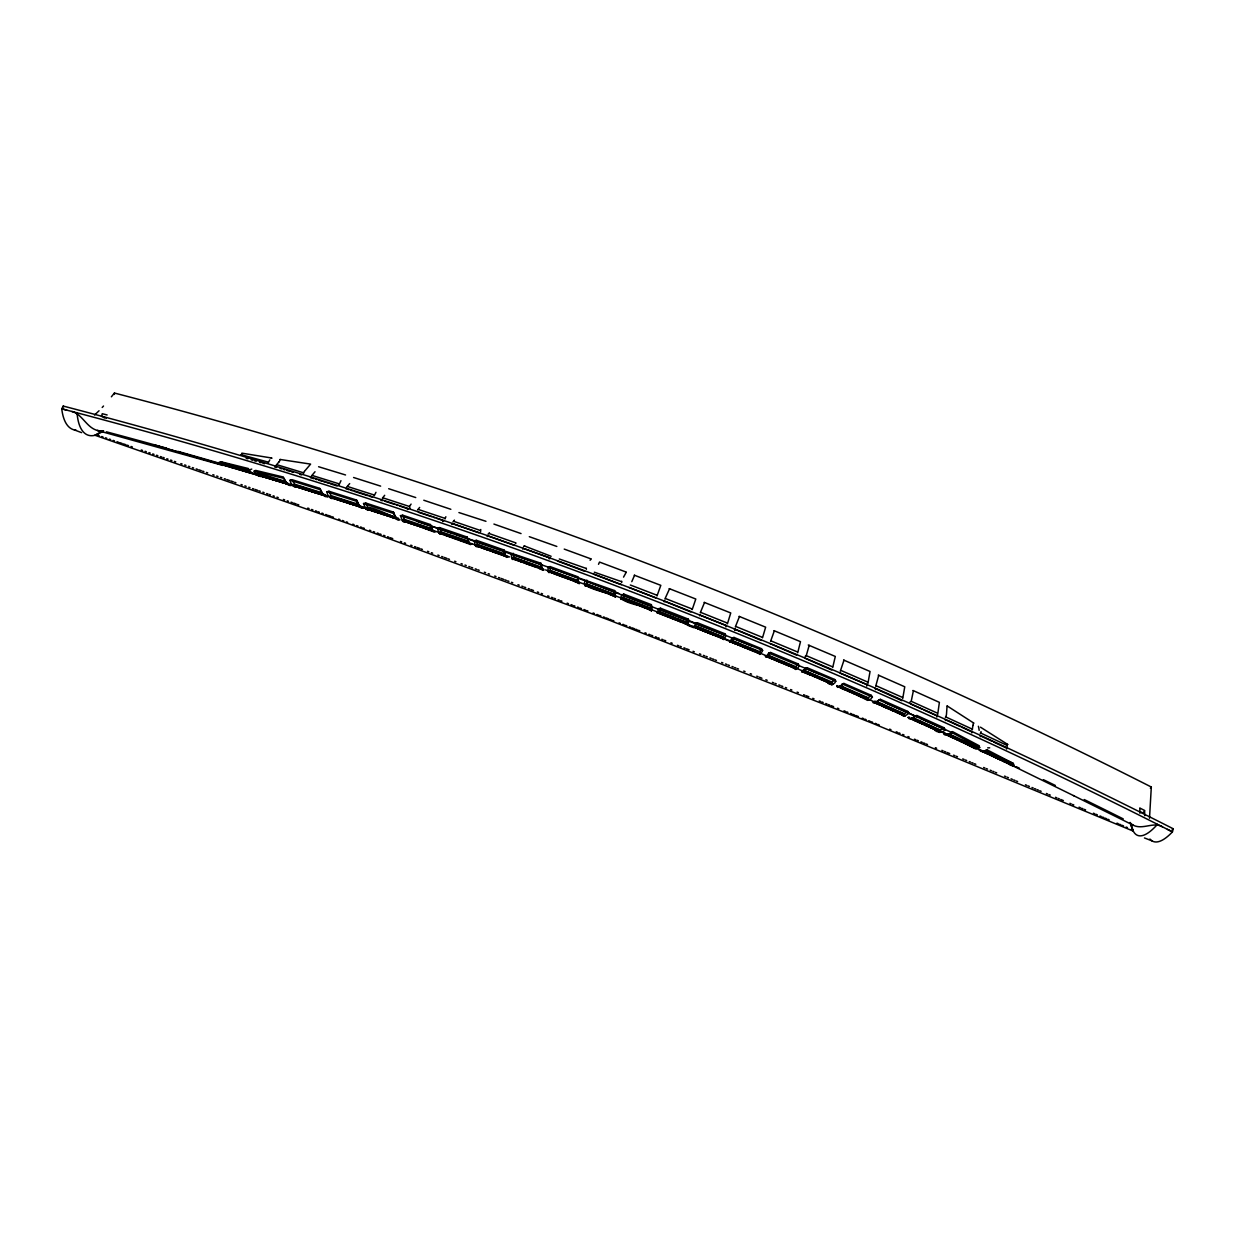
<?xml version="1.0" encoding="UTF-8"?>
<svg xmlns="http://www.w3.org/2000/svg" width="1235" height="1235" viewBox="0 0 1235 1235"><rect width="100%" height="100%" fill="white"/><g stroke="black" fill="none" stroke-linecap="round" stroke-linejoin="round"><path stroke-width="1.5" d="M1144.613 810.855L1144.721 815.702M1139.843 808.431L1139.92 813.232M650.397 608.824L638.495 603.977M651.308 610.893A87.531 1.945 -69.2 0 0 651.324 610.97L650.413 608.577M483.657 548.386L475.305 545.515L474.255 540.76L540.915 563.237L542.15 569.304L536.453 567.236M947.06 705.88L946.458 714.679M540.915 563.237L542.15 569.304M638.109 605.397C634.713 604.424 613.563 599.469 623.752 594.05L651.354 604.656C653.933 610.646 648.946 611.495 651.354 604.656M766.333 655.662L765.438 656.526M614.551 590.562L615.601 592.198L614.999 596.196L614.551 590.562L548.031 567.066L550.115 566.587L577.748 576.76L578.582 582.688L577.748 576.76M550.115 566.587L550.254 570.323L577.61 580.388M548.016 567.143L548.216 571.512L552.076 573.117M657.36 613.255A87.546 1.621 -69.2 0 0 657.36 613.316L658.842 612.344M1006.618 749.074L1006.679 748.163L993.635 742.019M621.066 598.666L623.181 597.524L623.752 594.05M980.497 736.678L980.05 735.813M981.053 731.614L980.312 733.466M971.76 732.926L971.868 731.892L962.05 727.353M1007.204 746.527L1007.019 744.906A2.146 1.204 32.8 0 1 1007.606 744.381L1007.729 744.582M111.382 396.805L114.423 393.039A3253.978 2005.872 25.6 0 1 1151.313 787.019L1149.507 818.234M586.949 580.172C577.362 585.189 596.906 590.207 606.601 593.093M945.593 720.592L945.315 719.773M936.809 717.041L936.964 715.883L923.857 709.94M972.346 729.777L972.84 725.439M723.54 639.298L721.765 638.078M945.377 717.52L946.38 715.173M937.689 714.478L939.387 702.36L912.958 690.473M901.905 700.724L874.905 688.358M909.933 702.113L911.214 701.326L913.406 690.658M875.522 689.655L875.738 688.512M902.739 698.439L904.761 686.784L878.286 675.113M866.692 686.089L866.985 684.669L840.201 673.168M248.605 469.871L250.412 472.712L248.358 468.528L220.71 461.705L218.919 462.554L223.844 464.839M875.723 686.181L878.733 675.283M663.473 614.922L657.452 612.683L658.548 608.701L660.54 608.222L674.325 613.625L688.111 619.044L689.207 620.742L687.648 624.802L672.828 618.581M867.912 683.511L870.058 671.485L843.567 660.015M831.757 670.049L804.865 658.147M657.452 612.683L659.598 611.572L660.54 608.222M840.294 671.222L843.999 660.169M832.699 667.502L835.308 656.449L808.261 644.994M76.045 430.166A80.877 29.98 -69.8 0 1 61.75 408.816L63.232 406.068A3416.627 2053.11 25.6 0 1 1173.25 828.778L1172.432 831.881A83.193 24.53 -68.7 0 1 1149.924 839.013M796.606 655.121L769.93 643.481M805.112 656.372L806.254 655.646L809.203 645.349M797.687 652.79L800.496 641.675L773.959 630.637M761.393 640.471L734.192 628.986M770.578 641.336L774.36 630.776M762.489 637.847L765.654 627.179L739.086 616.358M734.702 630.452L735.149 629.109M687.494 625.219L693.514 627.612L694.193 625.991M735.288 627.025L739.472 616.497M725.871 626.886L726.334 625.543L699.473 614.906M727.415 623.829L730.75 612.961L704.166 602.356M686.629 622.98L676.502 618.766M699.581 615.756L699.875 614.953M687.54 625.08L686.892 622.286L688.111 619.044M700.245 612.807L704.537 602.479M690.859 611.989L664.183 601.028M692.187 609.611L695.799 599.021L669.2 588.616M693.931 626.67L695.984 625.883L723.247 636.812C723.525 641.845 727.168 635.222 724.821 633.725L697.281 622.687L694.904 624.231M669.571 588.74L664.878 599.052M697.266 622.749L696.802 623.891M634.296 575.186L660.818 585.344L656.989 595.98M664.569 601.059L664.245 601.846M655.631 597.894L628.955 587.428M693.607 627.411L695.768 626.392L699.164 627.735M634.558 575.263L631.795 581.67M626.284 572.16L623.536 577.131M621.699 581.237L621.73 582.472M625.805 571.944L599.531 562.079L598.512 564.302M620.279 584.356L593.495 574.105M591.164 558.992L590.098 560.258M724.821 633.725L723.278 636.781M725.918 635.516L586.81 581.361L586.733 583.784L584.649 584.942M586.424 569.242L586.285 568.301M732.046 638.001L734.007 637.445L761.516 648.684L762.674 650.428L732.077 637.924L730.132 641.521L732.34 640.502L734.007 637.445M557.494 561.03L584.773 571.357M529.306 536.685L556.831 546.457M550.393 558.374L549.096 558.868M524.551 545.685L523.547 546.534M515.782 543.632L515.643 542.69M485.957 521.309L458.926 512.556M657.684 613.069L658.842 612.39M549.637 557.865L523.069 548.309L522.652 549.066M489.446 532.825L488.057 534.184M761.47 648.745C759.278 649.965 759.957 656.634 762.582 650.583M480.77 529.491L480.554 531.714M768.741 653.037L770.671 652.481L798.15 663.936C800.82 665.634 795.973 671.5 795.849 666.746L768.649 655.399L766.379 656.433L768.741 653.037L819.361 674.14M651.694 610.738L644.392 607.527M514.609 545.422L487.64 535.836L487.192 536.561M454.434 520.12L452.983 521.818M770.671 652.481L768.664 655.368M445.866 516.724L445.017 518.962M419.638 507.431L417.615 509.931M279.095 461.736L276.146 465.209M411.085 504.096L409.48 506.504L409.958 508.249M478.794 532.748L452.211 523.625L451.732 524.35M723.695 639.606A87.67 1.961 -69.1 0 0 723.741 639.56L722.969 637.291L719.573 635.917M443.766 520.877L442.701 521.587M384.687 495.297L382.371 498.214M375.965 492.317L374.282 495.606M318.599 466.737L345.538 474.966M349.69 483.595L346.587 487.192M798.103 663.998L795.88 666.715M408.445 509.098L407.396 509.484M742.204 645.102L732.015 640.95L729.823 641.953A87.67 2.3 -69.1 0 1 729.715 642.046M340.968 480.677L339.038 484.815M807.304 667.795L805.436 668.289L802.642 671.547L807.304 667.795L834.736 679.482C838.21 682.677 829.812 687.416 827.218 681.967M315.018 471.755L311.498 475.954M382.974 500.607L380.951 500.546M608.469 593.788L615.864 596.737L615.555 595.934M271.221 458.092L272.009 458.154M304.458 471.353L310.618 464.113L280.283 459.482M1150.372 788.223L1151.313 787.019M304.366 471.492L303.548 473.375M269.77 459.929L268.227 462.832M759.571 651.648L732.34 640.502M268.01 462.06L240.933 454.634M834.69 679.543L832.112 682.121L832.761 684.422M839.676 686.413L838.905 686.938L841.128 686.027L868.251 697.806C868.004 702.422 874.195 697.404 871.277 695.305L843.875 683.403L839.63 686.398L842.193 687.092M241.489 454.233L241.535 454.171A3.057 1.714 10 0 0 241.859 453.152L271.329 457.953M843.829 683.464L841.159 686.012M274.772 467.092L276.64 467.37M103.524 406.022L102.196 407.473M614.783 594.853L613.178 594.112M621.637 599.284L623.027 598.496M871.215 695.351L868.251 697.806M99.047 410.761L94.539 415.037M917.003 716.825L909.022 713.259L907.74 711.406L880.385 699.303L875.877 702.159L878.255 702.808M758.969 652.234L759.973 654.288A87.716 3.937 -69 0 1 759.679 654.396M880.339 699.35L874.905 702.73L880.293 705.308M767.908 656.001L765.947 656.804A87.731 4.261 -69 0 1 765.592 656.866M104.728 417.26L104.049 417.862M907.694 711.468L904.452 713.722L904.946 716.038L909.022 713.259L878.61 699.797M220.062 463.727L221.713 462.322L249.084 470.412M916.787 715.528L910.951 718.724L916.849 715.482L944.158 727.801C947.26 732.448 936.624 734.007 934.046 729.129M253.993 471.168L283.294 478.192L283.309 477.034L255.753 470.427C251.909 470.226 256.911 476.772 258.192 473.144L285.563 481.465L286.86 483.75L154.946 445.202L227.827 466.212M292.942 485.617L294.686 484.259L308.379 488.504L322.073 492.796L323.323 495.096L319.711 488.319L292.062 479.705C287.693 479.442 292.17 486.158 294.841 486.204M944.158 727.801L940.406 729.993L913.375 717.797M225.943 465.657L226.9 464.962M359.802 506.736L356.575 500.067L328.927 491.237C324.836 490.928 328.865 499.357 331.196 495.683L358.582 504.436L359.802 506.736L352.454 504.559M369.682 509.931L365.792 508.588L367.706 507.384C373.618 506.674 403.382 522.22 395.107 516.369M258.717 475.398C254.796 474.116 260.585 477.729 262.299 476.077M795.572 669.385A87.762 5.897 -69 0 0 795.988 669.385L795.031 667.286M402.363 520.676L404.231 519.395L431.771 528.534L432.759 530.88L430.336 524.535L402.672 515.165L400.449 515.643L402.363 520.676L409.742 523.146M559.301 558.976L586.224 568.44M298.222 487.099L295.52 487.254A86.419 20.655 -69.8 0 1 294.131 486.605L293.235 485.911L294.548 485.478M594.328 572.191L621.514 581.654M447.641 535.944L438.811 532.902L440.741 531.683L461.288 538.738L468.127 541.1L469.238 543.4L467.324 542.736M801.561 671.902A87.778 6.237 -69 0 0 802.009 671.917L803.692 671.037M579.508 583.522L569.103 579.184M475.305 545.515L477.266 544.28L504.636 553.913L505.702 556.213L505.717 555.271M507.647 556.398L506.798 557.34A87.16 9.679 -69.5 0 1 506.149 556.954L505.007 554.716M333.682 497.072L329.668 497.304L330.471 497.967A86.558 18.803 -69.8 0 0 331.598 498.523L334.33 498.307M585.529 585.76L587.273 584.834L584.819 585.606A87.376 5.511 -69.4 0 0 585.112 585.869M802.302 671.794L809.975 674.897M541.887 564.827L511.151 553.759L511.769 558.374L513.76 557.155L541.131 567.004M368.647 508.434L366.116 508.974L366.81 509.623A86.697 16.935 -69.7 0 0 367.829 510.132L371.056 509.438M949.283 733.976L952.54 731.614L979.309 745.801C979.741 753.52 965.893 743.223 962.142 741.973M548.216 571.512L550.254 570.323M1133.004 824.98A74.949 25.009 -51.8 0 1 1130.982 823.683L1130.087 822.448L1133.298 831.124L871.447 722.876L609.426 620.248L347.869 523.455L95.033 435.276L102.598 430.876M949.036 734.115L947.724 734.748M406.192 521.788L404.169 522.065A86.836 15.067 -69.7 0 1 403.166 521.556L402.564 520.938L404.818 520.182L413.354 523.023M513.096 558.174L512.093 558.992A87.176 9.355 -69.5 0 0 512.726 559.47L514.594 558.868M103.246 431.262L100.282 432.852M499.835 552.786L477.652 544.99L475.799 546.24A87.067 11.269 -69.6 0 0 476.509 546.704L478.562 546.163M99.495 433.269L95.033 435.276M442.748 533.644L440.293 534.215A86.959 13.168 -69.6 0 1 439.521 533.782L441.235 532.439L442.948 533.026M877.282 701.773L904.406 713.753M1173.25 828.778L1172.2 829.318M983.662 751.127L981.084 751.513L979.123 749.846L982.813 751.559L987.321 749.954L1013.333 763.462C1015.679 768.679 1007.173 762.396 1005.29 762.041M513.714 559.316L529.028 564.488M477.914 546.487L479.906 547.074M829.796 681.751L831.479 682.476L832.112 684.699A87.808 7.873 -68.9 0 1 831.51 684.653M995.595 757.703L982.813 751.559L987.321 749.954M868.884 700.091L859.174 695.784M874.951 702.7L875.924 702.128L874.997 701.526M550.146 572.052L549.251 572.531M949.206 736.029C939.85 729.947 944.621 737.542 948.48 734.3L958.576 738.931M911.831 719.094L908.126 717.427L909.161 718.724A87.87 12.165 -68.8 0 0 909.963 718.894L912.433 718.091M872.589 701.804L873.299 702.808A87.839 10.189 -68.8 0 0 874.04 702.962L876.557 702.067M840.51 686.367L838.117 687.293A87.808 8.213 -68.9 0 1 837.484 687.231L836.898 686.228L855.5 694.44M980.019 747.499L951.845 732.587L947.523 734.825M621.112 599.268A87.469 3.566 -69.3 0 0 621.19 599.438L623.166 598.111L626.562 599.407M864.176 696.633L867.557 698.115L868.051 700.338A87.839 9.849 -68.8 0 1 867.387 700.214L853.601 693.36M399.553 519.317L398.179 520.074A86.805 15.376 -69.7 0 1 397.114 519.534L395.817 517.388M553.851 572.222L550.439 570.971L548.525 572.206A87.284 7.441 -69.4 0 0 548.927 572.531M256.818 474.827L259.18 474.055L262.592 475.089M220.417 464.036L221.605 463.65M949.406 734.099L976.391 746.511L977.873 746.079M369.898 510.101L373.726 511.29M867.557 698.115L866.708 698.145M801.577 670.775L803.321 670.296L819.639 677.413M910.581 718.832L920.06 723.015M319.464 492.58L322.891 493.66L324.404 496.053A86.543 19.127 -69.8 0 0 325.561 496.624L327.954 496.64L327.306 495.806M363.677 508.218L361.793 508.172A86.682 17.259 -69.7 0 1 360.759 507.647L359.339 505.377M327.784 496.686L310.309 491.221M474.255 540.76L476.401 540.297L504.05 550.023L505.377 555.133M469.207 543.354L467.2 537.086L439.537 527.577L437.344 528.055L438.811 532.902M908.126 717.427L909.562 717.134M1162.459 826.832C1153.768 821.507 1142.884 829.966 1133.452 825.32L1073.431 795.572M365.792 508.588L363.538 503.525L365.792 503.046L393.456 512.108L395.061 516.23L393.471 512.185M291.367 484.722C291.275 486.991 287.662 484.243 285.27 483.472M943.663 733.497L945.423 733.158M902.584 714L903.572 714.031L904.082 716.223A87.87 11.841 -68.8 0 1 903.202 716.068L901.612 713.197M979.123 749.846L980.019 749.691M246.954 471.878L255.938 474.533L255.151 473.576M398.226 518.082L397.377 518.098M903.403 714.046L895.128 710.264M985.36 750.679L1013.333 763.462M102.397 430.876L100.761 430.969M937.998 729.947L937.288 729.252L938.909 732.154A87.886 13.817 -68.8 0 0 939.866 732.401C941.826 732.509 939.341 729.669 938.307 730.086M948.434 734.3L947.353 734.207M543.107 570.354L544.033 569.906L543.292 568.733M974.986 746.681L974.291 746.573M442.624 533.288L441.235 532.439M325.345 494.787L324.635 494.648M298.283 486.343L295.891 485.386M361.176 506.273L359.91 505.748M334.021 497.581L331.983 496.532M353.58 477.497L380.642 486.127M388.685 488.72L415.747 497.566M980.497 727.183L1007.621 744.396M423.79 500.237L450.852 509.299M248.111 469.732L218.919 462.554M97.951 430.614C86.635 428.02 82.467 414.234 71.939 411.487M66.844 410.144L61.75 408.816L77.033 412.814A3416.921 2052.246 25.6 0 1 1157.473 824.316L1172.432 831.881L1167.446 829.349M107.152 414.975L102.258 413.71L101.517 416.38L106.256 418.186M493.923 524.072L521.046 533.582M97.303 430.428L222.979 465.456M564.225 549.096L590.762 558.822M224.214 465.147L229.54 466.506M246.197 458.308L247.864 458.802M251.184 459.775L252.851 460.269M225.743 465.394L227.641 465.95M231.578 467.309L233.446 467.864M227.996 466.259L235.314 468.42M231.794 467.37L239.019 469.315M237.197 468.96L242.816 470.628M254.503 460.763L256.17 461.257M259.489 462.245L261.156 462.739M233.338 467.633L237.135 468.744M237.475 469.053L246.614 471.569M244.684 471.183L252.187 473.406M262.808 463.233L264.475 463.727M246.676 470.319L248.389 470.828M240.918 469.871L242.816 470.442M243.172 470.751L248.513 472.14M254.055 473.978L255.938 474.533M276.841 464.7L303.362 472.743M256.494 474.518L262.175 476.247M261.944 476.324L263.811 476.895M279.959 468.358L281.626 468.868M283.294 469.362L284.945 469.871M264.29 475.598L266.004 476.108M260.616 475.969L273.182 479.72M264.413 477.111L282.553 482.576M286.613 470.365L289.932 471.384M291.599 471.878L293.251 472.387M267.702 476.633L274.541 478.701M265.973 477.389L269.77 478.532M270.094 478.84L279.264 481.434M273.892 479.998L275.791 480.569M299.904 474.425L301.572 474.919M276.239 479.211L277.952 479.736M279.65 480.261L281.364 480.785M283.062 481.295L288.002 483.256M277.69 481.141L291.939 485.448M281.472 482.298L283.371 482.885M261.187 475.135L259.242 474.101M283.062 482.592L286.86 483.75L283.618 477.544M312.193 475.46L338.73 483.719M310.417 477.652L313.736 478.671M315.404 479.18L317.071 479.705M289.746 480.183L320.498 489.755M295.566 485.139L305.817 488.319M293.235 485.911L305.431 489.616M295.134 486.497L302.436 488.566M298.932 487.671L312.934 491.947M318.723 480.214L322.042 481.249M323.709 481.758L325.376 482.283M309.553 489.446L311.251 489.971M307.515 488.844L310.927 489.909M302.729 488.859L310.031 490.928M306.527 490.033L316.685 493.105M327.028 482.792L328.695 483.317M330.363 483.842L337.124 485.988M312.64 490.449L314.354 490.974M316.052 491.515L317.765 492.055M314.107 492.41L323.601 495.389M317.627 493.305L321.424 494.494M347.56 486.497L374.097 494.973M345.862 488.72L349.181 489.77M326.642 491.7L357.394 501.534M329.405 497.01L341.447 500.916M333.944 498.539L337.695 499.727M331.567 497.906L333.465 498.508M541.887 568.254L522.59 560.891M350.848 490.295L352.515 490.82M354.167 491.345L367.474 495.606M335.395 497.612L337.109 498.153M338.807 498.693L357.594 504.714M335.364 499.11L354.584 505.115M339.162 500.314L363.97 508.141M356.498 502.228L358.366 502.83M342.697 501.24L346.495 502.46M348.656 503.34L350.555 503.957M369.126 496.13L372.461 497.211M356.236 505.779L360.033 507.014M382.943 497.829L409.48 506.504M363.538 503.525L394.32 513.698M366.116 508.974L379.346 513.127M384.641 501.148L394.613 504.405M370.099 508.758L371.812 509.314M373.526 509.87L375.224 510.425M371.812 510.827L388.732 516.199M396.265 504.945L397.932 505.486M376.937 510.981L383.761 513.22M375.378 511.799L383.097 514.362M478.485 545.685L477.652 544.99M381.291 513.93L385.088 515.18M399.6 506.026L407.905 508.774M385.474 513.775L387.173 514.347M388.886 514.902L390.6 515.474M392.298 516.029L394.011 516.601M384.872 514.902L396.234 518.669M386.987 515.798L394.382 518.036M390.785 517.048L396.481 518.932M398.118 519.287L399.986 519.92M418.31 509.438L444.847 518.329M418.418 512.263L431.71 516.693M400.449 515.643L431.2 525.971L431.617 528.58M402.564 520.938L415.377 525.029M408.245 522.837L420.996 526.913M415.053 523.594L416.766 524.165M409.958 523.208L411.857 523.856M413.941 524.751L417.739 526.017M433.377 517.264L435.044 517.82M436.696 518.376L443.35 520.614M418.48 524.736L420.178 525.323M421.891 525.894L423.59 526.465M425.303 527.036L432.59 529.784M417.554 525.755L430.382 530.077M419.638 526.65L433.454 531.729A86.944 13.492 -69.6 0 0 434.257 532.177L435.754 531.621M425.164 528.318L434.133 531.343M96.608 434.797L99.155 435.646M101.702 436.511L102.968 436.943M105.531 437.808L106.797 438.24M109.344 439.104L110.625 439.537M453.677 521.324L480.214 530.433M438.996 533.211L442.794 534.493M113.172 440.401L114.454 440.833M117.001 441.713L118.282 442.145M119.548 442.578L122.095 443.442M123.376 443.874L125.924 444.739M127.205 445.187L128.486 445.619M131.033 446.483L132.315 446.916M450.806 532.655L417.198 521.201L551.551 568.301L618.673 593.325M444.646 533.613L446.36 534.184M448.058 534.77L449.772 535.357M451.485 535.944L453.183 536.53M442.639 534.246L451.392 537.225M444.693 535.141L469.809 544.203A87.052 11.594 -69.6 0 0 470.473 544.604L471.785 543.987M453.276 537.873L455.144 538.506M141.253 449.972L142.519 450.404M145.082 451.284L146.347 451.717M148.91 452.597L150.191 453.029M152.739 453.909L154.02 454.341M456.564 534.631L484.367 544.264M454.897 537.117L468.544 541.825M452.133 537.503L458.895 539.803M460.779 540.451L462.646 541.1M156.567 455.221L157.848 455.669M160.411 456.549L161.677 456.981M162.958 457.413L164.24 457.861M166.787 458.741L168.068 459.173M170.631 460.053L171.912 460.501M174.459 461.381L175.74 461.828M459.729 540.112L470.149 543.693M180.85 463.588L182.132 464.02M184.694 464.916L185.976 465.348M188.538 466.243L189.804 466.676M192.367 467.571L193.648 468.003M196.211 468.899L197.492 469.346M198.773 469.779L201.32 470.674M489.045 533.505L515.566 542.813M475.444 545.762L496.779 553.002M202.602 471.122L203.883 471.554M206.446 472.449L207.727 472.897M212.852 474.672L214.134 475.12M216.696 476.015L217.977 476.463M220.525 477.343L221.806 477.791M485.525 549.05L487.408 549.698M483.039 548.402L504.281 555.657M224.369 478.686L225.65 479.134M226.931 479.581L229.494 480.477M230.775 480.924L233.338 481.82M234.619 482.267L235.9 482.715M241.026 484.521L242.322 484.969M244.885 485.864L246.166 486.312M492.518 551.736L505.841 556.522M248.729 487.208L250.01 487.655M252.573 488.566L253.854 489.014M255.136 489.461L257.698 490.357M258.979 490.82L260.261 491.268M262.839 492.163L264.12 492.626M266.683 493.521L267.964 493.985M501.549 553.388L503.247 553.99M269.245 494.432L270.527 494.88M273.105 495.791L274.386 496.238M276.949 497.149L278.23 497.597M283.371 499.419L284.652 499.866M287.215 500.777L288.496 501.24M501.904 554.855L508.033 556.985M291.074 502.151L292.355 502.599M293.637 503.062L296.215 503.973M297.496 504.42L298.777 504.883M307.777 508.079L309.059 508.527M311.621 509.453L312.918 509.901M524.396 545.963L551.119 556.29M514.053 557.834L520.877 560.273M511.769 558.374L525.276 563.145M315.481 510.827L316.762 511.275M318.059 511.738L319.34 512.201M321.918 513.112L323.2 513.575M325.762 514.486L327.059 514.949M328.34 515.412L330.918 516.338M332.2 516.786L333.481 517.249M519.364 561.091L521.263 561.771M525.153 563.361L536.53 567.467M338.622 519.101L339.918 519.549M342.481 520.475L343.778 520.938M346.356 521.865L347.637 522.328M352.778 524.18L354.075 524.643M356.637 525.57L357.934 526.033M526.959 563.808L536.53 567.189M360.512 526.959L361.793 527.422M363.075 527.885L364.371 528.348M369.512 530.201L370.809 530.664M373.387 531.606L374.668 532.069M377.246 532.995L378.527 533.458M379.824 533.921L381.106 534.4M538.398 567.868L540.282 568.548M538.429 568.146L542.474 570.014A87.268 7.765 -69.4 0 0 542.906 570.323M383.684 535.326L384.98 535.789M387.558 536.731L388.84 537.194M390.137 537.657L392.715 538.599M400.449 541.409L401.73 541.872M551.906 572.778L553.774 573.457M404.308 542.813L405.605 543.277M410.761 545.16L412.042 545.623M414.62 546.565L415.917 547.043M417.198 547.506L419.776 548.448M421.073 548.927L422.37 549.39M555.565 572.839L557.263 573.472M558.976 574.09L560.675 574.723M552.014 572.901L563.145 576.899M553.975 573.812L569.15 579.385M427.526 551.273L428.807 551.752M431.401 552.693L432.682 553.172M437.854 555.055L439.135 555.534M441.713 556.476L443.01 556.954M444.307 557.433L446.885 558.374M448.181 558.853L449.463 559.332M562.388 575.34L570.91 578.489M561.508 576.375L576.251 581.747M454.634 561.23L455.916 561.693M461.087 563.608L462.384 564.086M464.962 565.028L466.259 565.506M468.837 566.464L470.134 566.942M471.415 567.421L472.712 567.899M572.608 579.122L577.718 581.006L578.783 583.352A87.361 5.835 -69.4 0 0 579.091 583.63M574.831 581.484L578.644 582.966M475.29 568.841L476.587 569.32M477.883 569.798L479.18 570.277M484.336 572.191L485.633 572.669M488.226 573.627L489.508 574.105M494.679 576.035L495.976 576.513M584.68 585.158L596.057 589.404M498.569 577.471L499.851 577.949M501.148 578.428L503.741 579.4M505.022 579.879L506.319 580.357M507.616 580.836L508.913 581.314M511.491 582.287L512.787 582.766M517.959 584.695L519.256 585.174M586.733 583.784L614.073 594.066M586.81 584.402L600.442 589.496M521.849 586.146L523.146 586.625M524.427 587.119L525.724 587.598M528.318 588.57L529.614 589.049M530.911 589.527L533.489 590.5M537.379 591.951L538.676 592.445M602.155 590.145L603.853 590.793M596.042 589.203L603.637 592.26M541.254 593.417L542.551 593.896M547.738 595.841L549.035 596.335M551.613 597.308L552.909 597.786M554.206 598.28L555.503 598.759M558.096 599.747L559.393 600.225M560.69 600.719L561.971 601.198M604.085 587.845L615.601 592.198M605.567 591.426L610.677 593.356M603.622 592.059L613.1 595.841M567.158 603.159L568.455 603.653M571.049 604.625L572.345 605.119M573.642 605.598L574.939 606.092M577.532 607.08L578.814 607.558M580.11 608.052L581.407 608.546M584.001 609.519L585.297 610.013M586.594 610.507L587.891 611.001M74.378 429.919L81.618 432.651M612.375 594.004L614.073 594.652L615.061 596.968A87.453 3.89 -69.3 0 0 615.169 597.169M613.1 595.64L614.999 596.567M1140.075 811.765L1143.409 813.031L1144.613 810.453L1139.843 808.045M593.078 612.961L594.375 613.455M596.968 614.443L598.265 614.937M599.562 615.431L600.858 615.925M603.452 616.913L604.749 617.392M606.045 617.886L608.639 618.874M609.936 619.368L611.232 619.862M630.329 585.004L656.773 595.162M621.73 594.529L648.576 604.841M623.181 597.524L650.49 608.037M628.275 600.056L629.973 600.704M623.814 599.623L642.524 606.802M621.066 598.867L632.428 603.205M612.529 620.356L613.826 620.85M619.013 622.841L620.31 623.335M622.903 624.323L624.2 624.817M625.497 625.311L626.793 625.805M629.387 626.793L630.699 627.303M631.996 627.797L634.589 628.785M631.672 601.352L636.781 603.313M635.886 629.279L637.183 629.788M638.48 630.282L639.776 630.776M644.963 632.768L646.26 633.262M648.869 634.265L650.166 634.759M651.462 635.253L652.759 635.763M655.353 636.751L656.649 637.26M638.125 605.196L645.673 608.315M657.946 637.754L659.243 638.263M661.852 639.251L663.149 639.761M664.445 640.255L665.742 640.764M670.945 642.756L672.241 643.265M677.428 645.272L678.725 645.766M1144.444 837.947L1152.085 840.896M645.704 608.129L651.354 610.507M699.519 653.824L700.816 654.334M680.037 646.275L681.334 646.769M683.928 647.788L685.224 648.282M686.521 648.792L689.13 649.795M693.02 651.308L694.317 651.802M665.588 598.589L692.017 608.948M658.548 608.701L689.207 620.742M659.598 611.572L686.892 622.286M659.49 612.097L667.996 615.431M657.406 612.869L674.433 619.522M703.425 655.337L704.722 655.847M706.019 656.356L707.315 656.85M709.924 657.869L711.221 658.379M712.518 658.872L713.83 659.382M715.127 659.891L716.423 660.401M721.626 662.423L722.923 662.933M725.532 663.951L726.828 664.461M669.694 616.095L674.804 618.087M663.133 614.891L670.945 617.855M732.031 666.483L733.328 666.993M734.624 667.502L735.937 668.012M737.233 668.521L738.53 669.03M743.732 671.068L745.045 671.578M728.125 664.97L729.422 665.48M670.698 617.855L680.115 621.761M756.746 676.178L758.043 676.687M759.355 677.197L761.949 678.231M765.854 679.759L767.167 680.269M750.247 673.631L751.544 674.14M680.3 621.529L687.771 624.478M778.868 684.9L780.18 685.41M781.477 685.919L782.774 686.444M785.383 687.463L786.695 687.988M790.601 689.531L791.897 690.041M772.369 682.322L773.666 682.847M774.962 683.356L776.275 683.866M700.816 612.437L727.214 623.011M695.336 623.166L702.993 626.222M693.746 626.855L695.614 627.596M693.73 627.148L697.574 628.491M797.1 692.109L798.412 692.619M803.614 694.688L804.927 695.212M806.223 695.722L808.832 696.756M812.738 698.315L814.035 698.825M700.878 628.414L705.972 630.452M697.482 628.337L710.742 633.941M697.513 628.646L705.062 631.672M830.985 705.586L833.579 706.621M837.5 708.18L838.797 708.705M819.253 700.909L820.549 701.418M821.862 701.943L823.158 702.468M825.767 703.502L827.064 704.027M828.376 704.537L829.673 705.062M707.67 631.131L717.875 635.238M708.689 632.814L714.293 635.068M704.953 631.317L714.602 635.299M862.262 718.106L863.574 718.631M864.87 719.156L866.183 719.681M846.623 711.839L847.92 712.348M850.529 713.398L851.826 713.923M853.138 714.447L854.435 714.972M855.747 715.497L858.356 716.532M844.014 710.789L845.311 711.314M685.703 619.306L752.624 646.26M684.205 622.965L749.274 649.178M684.144 623.212L723.957 639.267M875.306 723.355L876.603 723.88M877.915 724.405L879.212 724.93M868.776 720.731L870.088 721.255M871.385 721.78L872.697 722.305M735.998 626.562L762.365 637.337M722.166 638.341L724.065 639.112M898.787 732.834L900.083 733.358M902.692 734.424L904.005 734.948M907.91 736.539L909.222 737.063M889.648 729.144L890.96 729.669M896.178 731.784L897.475 732.309M947.307 706.034L973.797 723.108M733.328 642.771L747.113 648.498M730.101 641.567L745.106 647.866M730.009 641.706L735.674 644.022M935.327 747.684L936.624 748.209M920.97 741.834L922.267 742.358M923.579 742.899L924.876 743.424M926.188 743.964L927.5 744.489M914.44 739.178L915.753 739.719M917.049 740.244L918.361 740.768M743.902 645.797L745.6 646.492M747.298 647.186L757.487 651.37M744.52 647.341L756.561 652.373M953.605 755.156L954.902 755.681M956.214 756.221L957.526 756.746M941.857 750.34L943.154 750.88M944.466 751.405L945.763 751.945M947.075 752.486L949.684 753.551M746.99 648.637L754.539 651.74M971.883 762.643L973.195 763.184M974.492 763.724L975.804 764.264M962.744 758.892L964.056 759.432M965.353 759.973L966.665 760.498M969.274 761.578L970.587 762.103M755.712 651.926L760.343 653.933M756.438 652.512L760.204 654.071M1004.549 776.105L1005.846 776.645M990.177 770.177L991.473 770.717M992.786 771.258L994.098 771.798M995.395 772.338L996.707 772.863M983.647 767.475L984.943 768.016M986.256 768.556L987.568 769.096M771.149 640.965L797.486 651.957M767.522 655.322L778.405 660.03M770.995 658.255L774.731 659.799M765.407 655.924L773.928 659.567M766.24 656.572L771.906 658.919M1025.451 784.781L1026.764 785.321M1028.06 785.861L1029.372 786.402M1016.297 780.983L1017.609 781.523M1011.079 778.806L1012.391 779.347M1013.688 779.902L1015 780.443M1007.158 777.185L1008.47 777.726M780.103 660.74L786.88 663.581M778.451 661.358L796.575 669.03M775.812 660.339L781.477 662.701M773.789 659.691L788.872 665.989M1048.978 794.568L1050.29 795.108M1046.369 793.472L1047.666 794.028M1034.606 788.578L1035.903 789.119M1037.215 789.659L1038.527 790.215M1039.824 790.755L1041.136 791.295M1031.981 787.498L1033.294 788.038M788.578 664.291L793.673 666.421M785.908 664.461L789.628 666.035M1072.52 804.417L1073.817 804.958M1069.896 803.321L1071.208 803.861M1058.133 798.397L1059.445 798.937M1060.742 799.477L1063.366 800.573M1055.524 797.301L1056.82 797.841M793.349 667.595L795.355 669.108M790.755 666.792L796.405 669.154M1093.438 813.201L1094.75 813.757M1096.047 814.297L1097.359 814.853M1079.05 807.15L1080.363 807.705M1081.659 808.246L1082.971 808.801M1084.284 809.357L1085.596 809.898M806.254 655.646L832.544 666.838M805.436 668.289L835.956 681.272M804.911 670.574L832.081 682.137M803.028 671.67L806.378 673.168M1122.214 825.351L1123.526 825.906M1116.98 823.143L1118.293 823.683M1119.589 824.239L1120.901 824.795M1107.826 819.268L1109.138 819.824M1099.984 815.964L1101.28 816.505M1102.593 817.061L1103.905 817.616M1105.201 818.157L1106.514 818.712M806.748 673.245L815.795 677.166M804.896 672.457L821.26 679.698M1131.368 829.225L1133.267 831.093M1126.135 827.018L1127.447 827.574M821.337 678.138L828.098 681.025M819.778 678.787L821.645 679.59M814.205 676.409L832.56 684.53M823.143 680.5L828.793 682.924M841.297 670.605L867.541 681.998M842.054 683.897L872.512 697.127M1009.582 763.122L1008.871 762.705M847.272 689.284L854.033 692.217M840.757 686.289L845.574 688.559M842.455 688.528L850.066 691.893M840.448 687.941L844.215 689.562M324.203 494.494L322.891 493.66M855.732 692.958L862.493 695.892M848.028 690.952L857.599 695.166M857.383 695.259L861.135 696.91M864.747 698.223L866.708 699.365M866.769 699.365L868.653 700.183M876.294 685.826L902.492 697.42M874.781 701.125L885.001 705.787M878.1 704.089L889.679 709.446M874.395 702.453L882.423 706.034M874.658 702.823L876.541 703.641M886.699 706.528L893.445 709.523M887.378 708.195L902.816 715.281M883.673 706.543L891.809 710.187M882.176 706.127L885.927 707.794M892.936 710.65L899.327 713.521M891.562 710.279L893.43 711.113M900.346 713.953L902.198 714.787M896.641 712.302L904.946 716.038M911.214 701.326L937.38 713.12M910.751 704.043L922.221 709.199M920.801 718.523L945.454 729.669M885.896 702.962L952.17 732.695M912.557 718.044L917.62 720.314M912.835 719.557L916.586 721.24M922.668 722.583L929.415 725.624M919.303 721.07L920.986 721.827M921.094 723.262L922.946 724.096M917.389 721.595L925.957 725.47M913.684 719.928L923.795 724.698M931.097 726.396L939.511 730.209M926.651 725.763L933.459 728.866M924.799 724.93L931.298 728.079M925.679 725.547L927.547 726.396M930.341 727.446L938.785 731.49M933.166 728.928L935.034 729.777M946.087 717.087L972.192 729.098M945.686 719.851L960.413 726.597M948.82 735.859L950.703 736.708M946.643 735.057L954.13 738.484M220.71 461.705L221.713 462.322M947.677 733.806L950.996 735.334M952.911 737.727L969.089 745.369M956.307 739.286L958.19 740.135M951.058 736.878L961.602 741.926M960.259 739.703L972.038 745.122M965.677 743.578L972.825 747.098M960.058 741L965.353 743.64M973.72 745.894L975.388 746.681M969.521 745.384C970.617 744.52 976.792 751.467 975.974 747.746M973.149 747.036L975.017 747.901M980.883 733.127L1006.942 745.338M982.875 751.544L988.139 754.214M982.535 751.606L986.271 753.335M980.559 735.921L991.998 741.262M991.072 753.967L986.024 751.621M986.503 753.288L1004.935 762.072M990.346 755.033L992.214 755.913M999.686 759.402L1001.554 760.281M994.082 756.777L999.331 759.448M1006.17 761.053L1007.853 761.841M1001.137 758.691L1002.82 759.479M1003.098 761.069L1073.755 795.726M995.719 757.595L1010.523 764.712M1010.261 765.237L1012.391 765.592L1011.341 763.693M405.728 520.877L404.895 520.259M1014.012 765.283L985.7 750.494M250.875 471.863L250.149 471.369L250.751 473.005M620.402 584.093L621.282 584.726M286.582 482.437L287.168 484.043M831.387 684.576L830.939 683.572M258.13 473.082L256.942 471.693M285.517 481.403L283.88 478.655M294.686 484.259L292.695 481.094M322.026 492.75L319.772 488.489M331.196 495.683L328.958 491.314M363.075 506.952L363.692 507.77M358.551 504.389L356.575 500.067M367.706 507.384L365.822 503.139M404.231 519.395L402.687 515.242M430.336 524.535L431.216 526.064M63.664 406.886L63.232 406.068M440.725 531.637L439.552 527.654M686.706 622.795L687.679 624.74M759.062 652.651L759.448 654.025M541.347 567.668L542.227 569.52M794.846 667.564L795.216 668.475M468.698 542.165L469.362 543.647M468.111 541.053L467.2 537.086M432.142 529.352L432.929 531.143M477.266 544.28L476.417 540.374M1132.68 829.781L1130.627 824.517M866.322 698.346L866.63 699.149M504.59 553.774L504.05 550.023M513.745 557.108L513.266 553.295M1008.331 762.674L1008.625 763.678M940.406 729.993L940.962 732.262M976.391 746.511L976.885 748.765M1012.299 763.307L1012.746 765.561M114.423 393.039L114.438 394.428M103.632 430.938A78.175 28.374 -70.2 0 1 101.579 432.327M97.658 434.38A78.175 28.374 -70.2 0 1 77.033 412.814M258.964 472.341A37.22 4.755 30.4 0 1 258.3 472.526M280.113 459.405A35.954 22.4 27.5 0 1 279.218 461.797M249.547 469.964A23.357 5.094 1.2 0 1 251.77 469.084M973.026 725.501A36.726 22.601 20.2 0 1 973.55 722.954M987.691 747.854A37.961 3.69 4.6 0 1 989.698 747.839M978.367 726.257A22.909 11.038 52.1 0 1 979.139 730.379M100.761 431.015A72.88 29.455 -87.2 0 1 97.966 430.506M106.364 431.802A3316.515 2015.18 25.6 0 1 166.833 448.274M177.855 451.362A3316.515 2015.18 25.6 0 1 231.192 466.691M238.556 468.852A3316.515 2015.18 25.6 0 1 394.49 517.558M403.475 520.522A3316.515 2015.18 25.6 0 1 509.592 556.97M514.995 558.899A3316.515 2015.18 25.6 0 1 540.174 567.946M545.561 569.906A3316.515 2015.18 25.6 0 1 683.881 622.363M694.348 626.515A3316.515 2015.18 25.6 0 1 748.364 648.329M755.311 651.185A3316.515 2015.18 25.6 0 1 828.268 681.843M836.929 685.564A3316.515 2015.18 25.6 0 1 902.646 714.401M912.989 719.032A3316.515 2015.18 25.6 0 1 931.946 727.585M940.561 731.506A3316.515 2015.18 25.6 0 1 1009.196 763.369M1016.05 766.611A3316.515 2015.18 25.6 0 1 1019.462 768.232M1043.374 779.671A3316.515 2015.18 25.6 0 1 1055.308 785.429M1084.222 799.539A3316.515 2015.18 25.6 0 1 1123.233 818.898M1157.473 824.316A80.352 23.048 -68.3 0 1 1131.754 826.91"/></g></svg>
